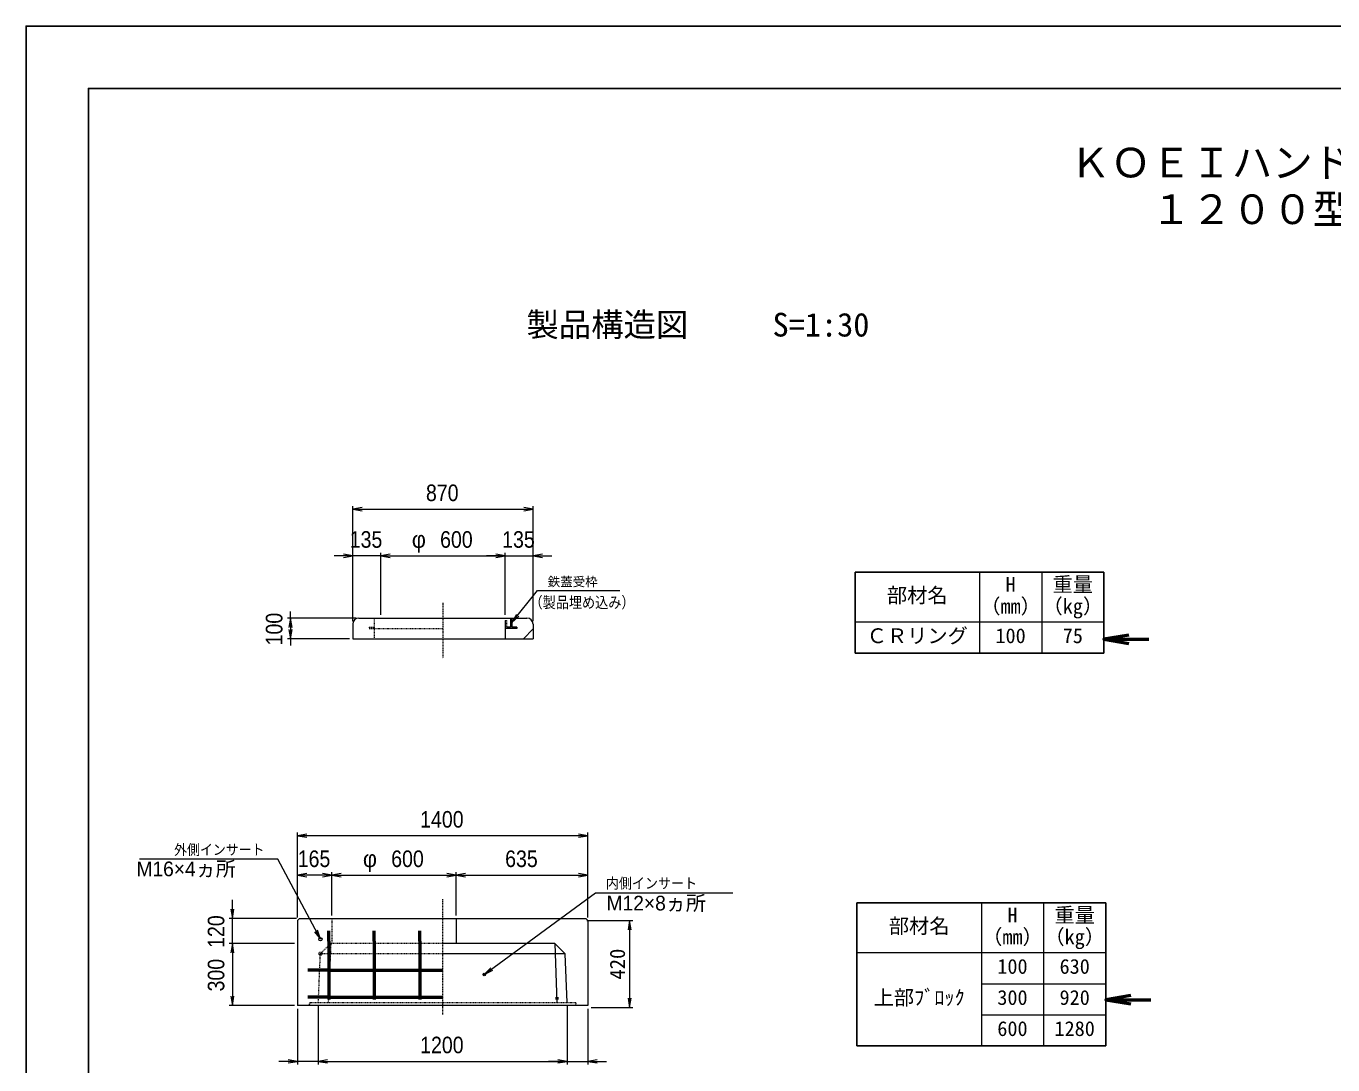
# Model space of a CAD drawing. Units: millimetres, scale not verified. Extents: x -210 to 210, y -148 to 148.
# Drawn here: x -210 to 0, y -18.5 to 148.5 of the extents above; entities that cross this region are included whole.
import ezdxf
from ezdxf.enums import TextEntityAlignment as Align

# ---------------------------------------------------------------- set-up
doc = ezdxf.new("R2010")
doc.units = ezdxf.units.MM
doc.header["$PDMODE"] = 32
doc.header["$PDSIZE"] = 0.5
doc.linetypes.add('USER1', pattern=[12.95, 6.35, -3.175, 0.25, -3.175])
doc.linetypes.add('USER2', pattern=[4.7625, 3.175, -1.5875])
doc.layers.add('0-0', color=7, linetype='Continuous')
for name, color, linetype, lineweight in [('0-1_0', 5, 'Continuous', 25), ('0-2_dims', 2, 'Continuous', 13), ('0-3_pen1実線', 4, 'Continuous', 13), ('0-4_pen2実線', 3, 'Continuous', 13), ('0-5_pen3実線', 7, 'Continuous', 18), ('0-6_pen4実線', 6, 'Continuous', 25), ('0-7_pen1一点', 4, 'USER1', 13), ('0-8_pen2破線', 3, 'USER2', 13), ('0-9_鉄筋１', 7, 'Continuous', 50), ('0-A_鉄筋２', 7, 'Continuous', 50)]:
    doc.layers.add(name, color=color, linetype=linetype, lineweight=lineweight)
doc.styles.add('ＭＳ ゴシック', font='')
doc.styles.add('ＭＳ Ｐゴシック', font='')
doc.styles.get('ＭＳ ゴシック').set_extended_font_data('MS Gothic')
doc.styles.get('ＭＳ Ｐゴシック').set_extended_font_data('MS PGothic')

# ---------------------------------------------------------------- blocks, each defined once
blk = doc.blocks.new('部分図 1')
at = {"layer": '0-1_0'}
blk.add_lwpolyline([(0, 0), (12600, 0), (12600, 8910), (0, 8910)], close=True, dxfattribs=at)
at = {"layer": '0-2_dims'}
for p, q in [((1574.43, 6040.59), (1574.43, 6595.54)), ((1574.43, 6580.54), (2444.43, 6580.54)), ((2444.43, 6055.59), (2444.43, 6595.54)), ((1574.43, 6040.59), (1574.43, 6370.54)), ((1709.43, 6070.59), (1709.43, 6370.54)), ((1709.43, 6070.59), (1709.43, 6370.54)), ((2309.43, 6070.59), (2309.43, 6370.54)), ((2309.43, 6070.59), (2309.43, 6370.54)), ((2444.43, 6040.59), (2444.43, 6370.54)), ((1574.43, 6355.54), (1484.43, 6355.54)), ((1709.43, 6355.54), (1574.43, 6355.54)), ((1709.43, 6355.54), (2309.43, 6355.54)), ((1709.43, 6355.54), (1799.43, 6355.54)), ((2309.43, 6355.54), (2219.43, 6355.54)), ((2309.43, 6355.54), (2444.43, 6355.54)), ((2444.43, 6355.54), (2534.43, 6355.54)), ((1589.43, 6055.59), (1259.48, 6055.59)), ((1274.48, 6055.59), (1274.48, 6087.41)), ((1274.48, 6055.59), (1274.48, 5955.59)), ((1559.43, 5955.59), (1259.48, 5955.59)), ((1274.48, 5955.59), (1274.48, 5923.78)), ((1308.69, 4611.88), (1308.69, 5021.01)), ((2708.69, 5006.01), (1308.69, 5006.01)), ((2708.69, 4611.88), (2708.69, 5021.01)), ((1308.69, 4611.88), (1308.69, 4830.88)), ((1473.69, 4815.88), (1308.69, 4815.88)), ((1473.69, 4621.88), (1473.69, 4830.88)), ((1473.69, 4621.88), (1473.69, 4830.88)), ((1473.69, 4815.88), (2073.69, 4815.88)), ((2073.69, 4621.88), (2073.69, 4830.88)), ((2073.69, 4621.88), (2073.69, 4830.88)), ((2073.69, 4815.88), (2708.69, 4815.88)), ((2708.69, 4611.88), (2708.69, 4830.88)), ((994.53, 4606.88), (994.53, 4696.88)), ((1303.69, 4606.88), (979.53, 4606.88)), ((994.53, 4486.88), (994.53, 4606.88)), ((1293.69, 4486.88), (979.53, 4486.88)), ((1293.69, 4486.88), (979.53, 4486.88)), ((994.53, 4486.88), (994.53, 4396.88)), ((994.53, 4486.88), (994.53, 4186.88)), ((1293.69, 4186.88), (979.53, 4186.88)), ((1308.69, 4171.88), (1308.69, 3902.88)), ((1408.69, 4186.88), (1408.69, 3902.88)), ((1408.69, 4186.88), (1408.69, 3902.88)), ((2608.69, 4186.88), (2608.69, 3902.88)), ((2608.69, 4186.88), (2608.69, 3902.88)), ((2708.69, 4171.88), (2708.69, 3902.88)), ((1308.69, 3917.88), (1218.69, 3917.88)), ((1408.69, 3917.88), (1308.69, 3917.88)), ((1408.69, 3917.88), (1498.69, 3917.88)), ((1408.69, 3917.88), (2608.69, 3917.88)), ((2608.69, 3917.88), (2518.69, 3917.88)), ((2608.69, 3917.88), (2708.69, 3917.88)), ((2708.69, 3917.88), (2798.69, 3917.88))]:
    blk.add_line(p, q, dxfattribs=at)
at = {"layer": '0-2_dims', "lineweight": 18}
for p, q in [((2510.44, 6188.95), (2861.91, 6188.95)), ((1167.81, 4892.88), (546.34, 4892.88)), ((2790.49, 4730.68), (3406.96, 4730.68)), ((2909.69, 4596.88), (2909.69, 4176.88))]:
    blk.add_line(p, q, dxfattribs=at)
at = {"layer": '0-2_dims', "lineweight": 50}
for p, q in [((5196.43, 5953), (5413, 5953)), ((5205.43, 4215), (5422, 4215))]:
    blk.add_line(p, q, dxfattribs=at)
at = {"layer": '0-2_dims', "color": 7, "lineweight": 18}
for p, q in [((2703.69, 4596.88), (2924.69, 4596.88)), ((2723.69, 4176.88), (2924.69, 4176.88))]:
    blk.add_line(p, q, dxfattribs=at)
at = {"layer": '0-2_dims'}
for points in [[(1619.43, 6588.04), (1574.43, 6580.54), (1619.43, 6573.04)], [(2399.43, 6573.04), (2444.43, 6580.54), (2399.43, 6588.04)], [(1529.43, 6348.04), (1574.43, 6355.54), (1529.43, 6363.04)], [(1754.43, 6363.04), (1709.43, 6355.54), (1754.43, 6348.04)], [(1754.43, 6363.04), (1709.43, 6355.54), (1754.43, 6348.04)], [(2264.43, 6348.04), (2309.43, 6355.54), (2264.43, 6363.04)], [(2264.43, 6348.04), (2309.43, 6355.54), (2264.43, 6363.04)], [(2489.43, 6363.04), (2444.43, 6355.54), (2489.43, 6348.04)], [(2341.43, 6033.59), (2465.44, 6188.95), (2510.44, 6188.95)], [(1281.98, 6010.59), (1274.48, 6055.59), (1266.98, 6010.59)], [(2363.64, 6073.44), (2341.43, 6033.59), (2375.36, 6064.08)], [(1266.98, 6000.59), (1274.48, 5955.59), (1281.98, 6000.59)], [(1353.69, 5013.51), (1308.69, 5006.01), (1353.69, 4998.51)], [(2663.69, 4998.51), (2708.69, 5006.01), (2663.69, 5013.51)], [(1418.69, 4506.88), (1212.81, 4892.88), (1167.81, 4892.88)], [(1353.69, 4823.38), (1308.69, 4815.88), (1353.69, 4808.38)], [(1428.69, 4808.38), (1473.69, 4815.88), (1428.69, 4823.38)], [(1518.69, 4823.38), (1473.69, 4815.88), (1518.69, 4808.38)], [(2028.69, 4808.38), (2073.69, 4815.88), (2028.69, 4823.38)], [(2118.69, 4823.38), (2073.69, 4815.88), (2118.69, 4808.38)], [(2663.69, 4808.38), (2708.69, 4815.88), (2663.69, 4823.38)], [(2208.69, 4336.88), (2745.49, 4730.68), (2790.49, 4730.68)], [(987.03, 4651.88), (994.53, 4606.88), (1002.03, 4651.88)], [(1390.9, 4543.06), (1418.69, 4506.88), (1404.13, 4550.11)], [(1002.03, 4441.88), (994.53, 4486.88), (987.03, 4441.88)], [(1002.03, 4441.88), (994.53, 4486.88), (987.03, 4441.88)], [(2240.54, 4369.55), (2208.69, 4336.88), (2249.41, 4357.45)], [(987.03, 4231.88), (994.53, 4186.88), (1002.03, 4231.88)], [(1263.69, 3910.38), (1308.69, 3917.88), (1263.69, 3925.38)], [(1453.69, 3925.38), (1408.69, 3917.88), (1453.69, 3910.38)], [(1453.69, 3925.38), (1408.69, 3917.88), (1453.69, 3910.38)], [(2563.69, 3910.38), (2608.69, 3917.88), (2563.69, 3925.38)], [(2563.69, 3910.38), (2608.69, 3917.88), (2563.69, 3925.38)], [(2753.69, 3925.38), (2708.69, 3917.88), (2753.69, 3910.38)]]:
    blk.add_lwpolyline(points, dxfattribs=at)
at = {"layer": '0-2_dims', "lineweight": 50}
for points in [[(5316.43, 5973), (5196.43, 5953), (5316.43, 5933)], [(5325.43, 4235), (5205.43, 4215), (5325.43, 4195)]]:
    blk.add_lwpolyline(points, dxfattribs=at)
at = {"layer": '0-2_dims', "lineweight": 18}
for points in [[(2917.19, 4551.88), (2909.69, 4596.88), (2902.19, 4551.88)], [(2902.19, 4221.88), (2909.69, 4176.88), (2917.19, 4221.88)]]:
    blk.add_lwpolyline(points, dxfattribs=at)
at = {"layer": '0-3_pen1実線'}
for p, q in [((2341.43, 6034.62), (2362.4, 6055.59)), ((2309.43, 6002.62), (2312.4, 6005.59)), ((2397.11, 5955.59), (2444.43, 6002.91))]:
    blk.add_line(p, q, dxfattribs=at)
at = {"layer": '0-4_pen2実線'}
for p, q in [((2335.43, 6055.59), (2335.43, 6011.59)), ((2341.43, 6055.59), (2341.43, 6011.59)), ((2309.43, 6043.09), (2309.43, 6005.59)), ((2309.43, 6043.09), (2315.43, 6043.09)), ((2365.43, 6005.59), (2309.43, 6005.59)), ((2309.43, 6005.59), (2309.43, 5955.59)), ((2335.43, 6011.59), (2315.43, 6011.59)), ((2365.43, 6011.59), (2341.43, 6011.59)), ((2365.43, 6011.59), (2365.43, 6005.59))]:
    blk.add_line(p, q, dxfattribs=at)
at = {"layer": '0-4_pen2実線', "linetype": 'USER2'}
blk.add_line((2315.43, 6043.09), (2315.43, 6011.59), dxfattribs=at)
at = {"layer": '0-4_pen2実線'}
for centre, radius in [((1418.69, 4506.88), 8), ((2208.69, 4336.88), 6)]:
    blk.add_circle(centre, radius, dxfattribs=at)
at = {"layer": '0-5_pen3実線'}
for p, q in [((4596.43, 6276.86), (4596.43, 5886.86)), ((4896.43, 6276.86), (4896.43, 5886.86)), ((1604.43, 6055.59), (2414.43, 6055.59)), ((1574.43, 6025.59), (1574.43, 5955.59)), ((2444.43, 6025.59), (2444.43, 5955.59)), ((3996.43, 6036.86), (5196.43, 6036.86)), ((1574.43, 5955.59), (2444.43, 5955.59)), ((4605.43, 4682.38), (4605.43, 3992.38)), ((4905.43, 4682.38), (4905.43, 3992.38)), ((1308.69, 4596.88), (1318.69, 4606.88)), ((1318.69, 4606.88), (2698.69, 4606.88)), ((2073.69, 4606.88), (2073.69, 4486.88)), ((2708.69, 4596.88), (2698.69, 4606.88)), ((1308.69, 4596.88), (1308.69, 4186.88)), ((2708.69, 4596.88), (2708.69, 4186.88)), ((2548.69, 4486.88), (2008.69, 4486.88)), ((2548.69, 4486.88), (2558.69, 4201.88)), ((2598.69, 4436.88), (2008.69, 4436.88)), ((4005.43, 4442.38), (5205.43, 4442.38)), ((4605.43, 4292.38), (5205.43, 4292.38)), ((2708.69, 4186.88), (1308.69, 4186.88)), ((4605.43, 4142.38), (5205.43, 4142.38))]:
    blk.add_line(p, q, dxfattribs=at)
blk.add_lwpolyline([(2608.69, 4201.88), (2598.69, 4436.88), (2548.69, 4486.88)], dxfattribs=at)
for centre, start, end in [((1604.43, 6025.59), 90, 180), ((2414.43, 6025.59), 0, 90)]:
    blk.add_arc(centre, 30, start, end, dxfattribs=at)
at = {"layer": '0-6_pen4実線'}
for p, q in [((3996.43, 6276.86), (5196.43, 6276.86)), ((3996.43, 6276.86), (3996.43, 5886.86)), ((5196.43, 6276.86), (5196.43, 5886.86)), ((3996.43, 5886.86), (5196.43, 5886.86)), ((4005.43, 4682.38), (5205.43, 4682.38)), ((4005.43, 4682.38), (4005.43, 3992.38)), ((5205.43, 4682.38), (5205.43, 3992.38)), ((4005.43, 3992.38), (5205.43, 3992.38))]:
    blk.add_line(p, q, dxfattribs=at)
blk.add_lwpolyline([(300, 300), (12300, 300), (12300, 8610), (300, 8610)], close=True, dxfattribs=at)
at = {"layer": '0-7_pen1一点'}
for p, q in [((2009.43, 6129.67), (2009.43, 5862.04)), ((2008.69, 4143.88), (2008.69, 4700.76))]:
    blk.add_line(p, q, dxfattribs=at)
at = {"layer": '0-8_pen2破線'}
for p, q in [((1677.43, 6055.59), (1677.43, 5955.59)), ((1653.43, 6011.59), (1653.43, 6005.59)), ((1653.43, 6011.59), (1677.43, 6011.59)), ((1653.43, 6005.59), (2009.43, 6005.59)), ((1473.69, 4606.88), (1473.69, 4486.88)), ((1418.69, 4436.88), (1468.69, 4486.88)), ((1468.69, 4486.88), (1456.56, 4201.76)), ((2008.69, 4486.88), (1468.69, 4486.88)), ((1408.69, 4201.88), (1418.69, 4436.88)), ((2008.69, 4436.88), (1418.69, 4436.88)), ((1363.69, 4186.88), (1368.69, 4201.88)), ((1368.69, 4201.88), (1363.69, 4186.88)), ((1368.69, 4201.88), (2648.69, 4201.88))]:
    blk.add_line(p, q, dxfattribs=at)
blk.add_lwpolyline([(2653.69, 4186.88), (2648.69, 4201.88), (2653.69, 4186.88)], dxfattribs=at)
blk.add_point((1418.69, 4436.88), dxfattribs=at)
at = {"layer": '0-9_鉄筋１'}
for p, q in [((1458.69, 4496.88), (1458.69, 4216.88)), ((1678.69, 4496.88), (1678.69, 4216.88)), ((1898.69, 4496.88), (1898.69, 4216.88)), ((1458.69, 4356.88), (2008.69, 4356.88)), ((1458.69, 4226.88), (2008.69, 4226.88)), ((2557.82, 4226.88), (2558.69, 4226.88)), ((2558.69, 4226.88), (2558.69, 4216.88))]:
    blk.add_line(p, q, dxfattribs=at)
at = {"layer": '0-A_鉄筋２'}
for p, q in [((1458.69, 4496.88), (1458.69, 4546.88)), ((1678.69, 4496.88), (1678.69, 4546.88)), ((1898.69, 4496.88), (1898.69, 4546.88)), ((1458.69, 4356.88), (1358.69, 4356.88)), ((1458.69, 4226.88), (1358.69, 4226.88))]:
    blk.add_line(p, q, dxfattribs=at)
at = {"layer": '0-2_dims', "color": 7, "style": 'ＭＳ Ｐゴシック'}
for s, height, width, p in [('870', 79.98, 0.9, (1927.61, 6595.54)), ('135', 79.98, 0.9, (1560.11, 6370.54)), ('600', 79.98, 0.9, (1995.79, 6370.54)), ('135', 79.98, 0.9, (2295.11, 6370.54)), ('（製品埋め込み）', 54.61, 0.85, (2426.79, 6087.39)), ('1400', 79.98, 0.9, (1899.6, 5021.01)), ('外側インサート', 50.68, 0.9, (713.52, 4898.16)), ('165', 79.98, 0.9, (1309.38, 4830.88)), ('600', 79.98, 0.9, (1760.06, 4830.88)), ('635', 79.98, 0.9, (2309.38, 4830.88)), ('内側インサート', 51.2, 0.9, (2794.78, 4735.86)), ('1200', 79.98, 0.9, (1899.6, 3932.88))]:
    blk.add_text(s, height=height, dxfattribs=dict(at, width=width)).set_placement(p, align=Align.BOTTOM_LEFT)
for s, height, p in [('φ', 79.98, (1859.43, 6370.54)), ('鉄蓋受枠', 44.11, (2514.73, 6195.49)), ('φ', 79.98, (1623.69, 4830.88)), ('M16×4ヵ所', 70.81, (531.71, 4789.44)), ('M12×8ヵ所', 70.81, (2798.21, 4624.41))]:
    blk.add_text(s, height=height, dxfattribs=at).set_placement(p, align=Align.BOTTOM_LEFT)
at = {"layer": '0-2_dims', "color": 7, "style": 'ＭＳ Ｐゴシック', "width": 0.9}
for s, p in [('100', (1259.48, 5923.78)), ('120', (979.53, 4465.06)), ('300', (979.53, 4255.06))]:
    blk.add_text(s, height=79.98, rotation=90, dxfattribs=at).set_placement(p, align=Align.BOTTOM_LEFT)
at = {"layer": '0-2_dims', "color": 7, "style": 'ＭＳ ゴシック'}
blk.add_text('420', height=73.31, rotation=90, dxfattribs=at).set_placement((2909.19, 4311.88), align=Align.BOTTOM_LEFT)
at = {"layer": '0-5_pen3実線', "style": 'ＭＳ ゴシック'}
for s, height, p in [('\u3000製品構造図\u3000', 114.4, (2256.05, 7378.74)), ('S=1:30', 114.4, (3598.7, 7378.74)), ('H', 71.47, (4722.05, 6160.62)), ('重量', 71.47, (4948.95, 6160.62)), ('部材名', 71.47, (4150.2, 6108.12)), ('（mm）', 71.49, (4600.16, 6055.61)), ('（kg）', 71.49, (4900.16, 6055.61)), ('ＣＲリング', 71.46, (4052.73, 5913.13)), ('100', 71.47, (4673.31, 5913.12)), ('75', 71.44, (4997.7, 5913.14)), ('重量', 71.47, (4957.95, 4566.14)), ('部材名', 71.47, (4159.2, 4513.64)), ('H', 71.47, (4731.05, 4566.13)), ('（mm）', 71.49, (4609.16, 4461.12)), ('（kg）', 71.49, (4909.16, 4461.12)), ('100', 71.47, (4682.31, 4318.64)), ('630', 71.45, (4982.33, 4318.65)), ('上部ﾌﾞﾛｯｸ', 71.48, (4086.07, 4168.63)), ('300', 71.47, (4682.32, 4168.64)), ('920', 71.45, (4982.33, 4168.65)), ('600', 71.48, (4682.31, 4018.63)), ('1280', 71.45, (4957.96, 4018.65))]:
    blk.add_text(s, height=height, dxfattribs=at).set_placement(p, align=Align.BOTTOM_LEFT)
at = {"layer": '0-6_pen4実線', "style": 'ＭＳ ゴシック'}
for s, p in [('\u3000ＫＯＥＩハンドホール構造図\u3000', (4837.55, 8137.5)), ('１２００型シリーズ', (5422.51, 7912.5))]:
    blk.add_text(s, height=143, dxfattribs=at).set_placement(p, align=Align.BOTTOM_LEFT)

msp = doc.modelspace()

# ---------------------------------------------------------------- block references
at = {"layer": '0-0', "xscale": 0.03333333, "yscale": 0.03333333}
msp.add_blockref('部分図 1', (-210, -148.5), dxfattribs=at)

doc.saveas('drawing.dxf')
